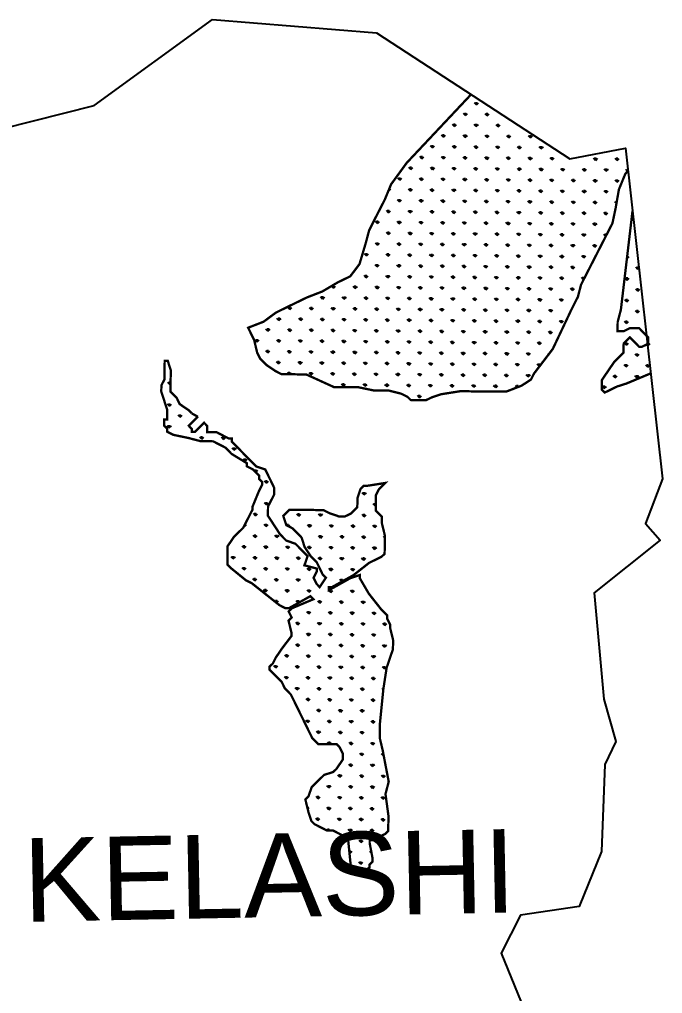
# Model space of a CAD drawing. Header units: metres. Extents: x 293535 to 295436, y 1981150 to 1983687.
# Drawn here: x 294298 to 295135, y 1982419 to 1983687 of the extents above; entities that cross this region are included whole.
import ezdxf

# ---------------------------------------------------------------- set-up
doc = ezdxf.new("R2010")
doc.units = ezdxf.units.M
doc.header["$MEASUREMENT"] = 0
doc.layers.add('MANGROOVES', color=112, linetype='Continuous')
doc.layers.add('VILLAGE NAME', color=250, linetype='Continuous')
doc.styles.get("Standard").update_dxf_attribs({"font": 'simplex.shx'})

msp = doc.modelspace()

# ---------------------------------------------------------------- hatches: boundary and pattern name
at = {"layer": 'MANGROOVES', "linetype": 'Continuous', "lineweight": -2}
h = msp.add_hatch(dxfattribs=at)
h.set_pattern_fill('GRASS', color=256, scale=20, angle=-0.524602)
h.paths.add_polyline_path([(294495, 1983230.1), (294491.1, 1983242.2), (294487.1, 1983242.2), (294486.9, 1983218.2), (294482.8, 1983210.2), (294482.7, 1983202.2), (294490.5, 1983178), (294490.4, 1983166), (294486.4, 1983166), (294486.3, 1983158), (294490.3, 1983154), (294490.2, 1983150), (294498.2, 1983145.9), (294518.2, 1983141.7), (294534.2, 1983137.5), (294550.2, 1983137.4), (294566.2, 1983129.2), (294574.1, 1983121.1), (294594.1, 1983108.9), (294594, 1983104.9), (294602, 1983100.8), (294610, 1983092.8), (294609.9, 1983088.7), (294613.9, 1983084.7), (294613.9, 1983080.7), (294609.8, 1983072.7), (294601.6, 1983052.7), (294601.5, 1983048.7), (294593.4, 1983032.8), (294589.3, 1983024.8), (294577.2, 1983012.9), (294569, 1983000.9), (294568.8, 1982976.9), (294572.8, 1982972.8), (294592.7, 1982956.6), (294600.7, 1982952.5), (294636.5, 1982924.1), (294644.4, 1982920.1), (294648.5, 1982920), (294676.7, 1982935.8), (294680.6, 1982931.8), (294652.5, 1982920), (294648.4, 1982916), (294652.4, 1982908), (294648.3, 1982904), (294652.2, 1982887.9), (294652.1, 1982883.9), (294640, 1982868), (294631.8, 1982856), (294627.8, 1982848.1), (294623.7, 1982844.1), (294623.7, 1982840.1), (294631.6, 1982832), (294639.6, 1982823.9), (294643.5, 1982815.8), (294651.4, 1982807.7), (294667.2, 1982775.5), (294679, 1982751.4), (294686.9, 1982743.3), (294711, 1982743.1), (294714.9, 1982739), (294718.9, 1982731), (294718.8, 1982722.9), (294710.7, 1982711), (294706.6, 1982707), (294694.6, 1982703.1), (294686.5, 1982695.2), (294682.4, 1982691.2), (294678.4, 1982687.2), (294674.3, 1982675.2), (294670.2, 1982671.3), (294674.1, 1982655.2), (294678, 1982643.1), (294682, 1982639.1), (294689.9, 1982635), (294697.9, 1982630.9), (294705.9, 1982630.9), (294721.9, 1982622.7), (294725.9, 1982618.6), (294729.5, 1982582.5), (294737.5, 1982578.5), (294745.5, 1982578.4), (294753.6, 1982582.3), (294753.6, 1982586.3), (294757.7, 1982590.3), (294757.7, 1982594.3), (294753.9, 1982614.4), (294753.9, 1982618.4), (294761.9, 1982618.3), (294766, 1982622.3), (294774, 1982626.2), (294778.1, 1982630.2), (294778.3, 1982650.2), (294774.5, 1982678.3), (294778.7, 1982694.3), (294774.8, 1982714.4), (294771, 1982734.5), (294767.2, 1982750.6), (294767.3, 1982770.6), (294771.7, 1982814.7), (294776, 1982842.7), (294780.1, 1982854.7), (294784.2, 1982866.7), (294784.4, 1982878.7), (294780.5, 1982894.8), (294780.5, 1982898.8), (294776.6, 1982906.8), (294776.6, 1982910.8), (294768.7, 1982918.9), (294752.8, 1982939.1), (294741, 1982959.3), (294741, 1982963.3), (294729, 1982959.4), (294700.8, 1982943.6), (294700.8, 1982947.6), (294704.8, 1982947.6), (294733, 1982963.3), (294753.2, 1982979.2), (294769.3, 1982987.1), (294773.4, 1982991), (294773.6, 1983015.1), (294769.7, 1983031.2), (294769.8, 1983039.2), (294765.8, 1983043.2), (294761.9, 1983047.3), (294762, 1983067.3), (294766.1, 1983075.3), (294770.2, 1983079.3), (294774.2, 1983083.2), (294750.1, 1983079.4), (294746.1, 1983079.5), (294742.1, 1983075.5), (294738, 1983063.5), (294737.8, 1983051.5), (294729.8, 1983043.5), (294721.7, 1983039.6), (294713.7, 1983039.7), (294701.7, 1983043.8), (294693.7, 1983047.9), (294649.6, 1983048.3), (294645.6, 1983044.3), (294641.5, 1983040.3), (294645.4, 1983028.3), (294653.4, 1983024.2), (294661.4, 1983016.1), (294665.3, 1983012.1), (294669.2, 1983000), (294677.1, 1982987.9), (294685.1, 1982979.8), (294689, 1982971.8), (294692.9, 1982963.7), (294696.9, 1982959.7), (294688.8, 1982947.7), (294684.8, 1982951.8), (294680.9, 1982959.8), (294685, 1982967.8), (294685, 1982971.8), (294669, 1982976), (294673.1, 1982987.9), (294669.2, 1982992), (294661.2, 1983000.1), (294657.2, 1983004.1), (294645.3, 1983008.2), (294637.3, 1983016.3), (294621.5, 1983040.5), (294621.6, 1983052.6), (294625.7, 1983060.5), (294629.8, 1983068.5), (294629.8, 1983076.5), (294625.9, 1983084.6), (294622, 1983092.6), (294618, 1983100.7), (294606.1, 1983104.8), (294574.3, 1983137.2), (294574.3, 1983141.2), (294570.3, 1983141.2), (294562.3, 1983145.3), (294554.4, 1983149.4), (294542.3, 1983149.5), (294542.4, 1983157.5), (294538.4, 1983161.6), (294534.4, 1983157.6), (294530.3, 1983153.6), (294526.3, 1983149.6), (294522.3, 1983149.7), (294522.3, 1983153.7), (294518.4, 1983157.7), (294522.4, 1983161.7), (294526.5, 1983165.7), (294530.5, 1983169.6), (294522.5, 1983173.7), (294518.5, 1983177.8), (294506.6, 1983185.9), (294502.7, 1983194), (294494.7, 1983202)])

# ---------------------------------------------------------------- linework, layer by layer
at = {"color": 3, "flags": 128}
for points in [[(293778.3, 1981866.6), (293641.6, 1982595.3), (293535.2, 1983394.1), (293556, 1983587.6), (293634.7, 1983576.8), (294195.8, 1983524.4), (294395.2, 1983574.7), (294549.4, 1983686.6)], [(294549.4, 1983686.6), (294762.9, 1983669)], [(294762.9, 1983669), (295014.6, 1983505.3), (295086.8, 1983519), (295135.1, 1983088.5), (295112.8, 1983030.5), (295131.9, 1983008.7), (295046, 1982940.3), (295058.8, 1982801.7), (295074.1, 1982746.8), (295059.8, 1982716.6), (295055.5, 1982603.3), (295026.6, 1982531.9), (294950.1, 1982520.7), (294925, 1982471.1), (295024.3, 1982227.8)]]:
    msp.add_lwpolyline(points, dxfattribs=at)
at = {"layer": 'MANGROOVES', "linetype": 'Continuous', "lineweight": -2}
for p, q in [((294893, 1983575.4), (294890.3, 1983578)), ((294893, 1983575.4), (294893, 1983579.1)), ((294893, 1983575.4), (294895.6, 1983578)), ((294878.7, 1983561.4), (294876.1, 1983564)), ((294878.7, 1983561.4), (294878.7, 1983565.1)), ((294878.7, 1983561.4), (294881.4, 1983564)), ((294907, 1983561.1), (294904.3, 1983563.8)), ((294907, 1983561.1), (294907, 1983564.9)), ((294907, 1983561.1), (294909.6, 1983563.7)), ((294864.4, 1983547.3), (294861.8, 1983550)), ((294864.4, 1983547.3), (294864.4, 1983551.1)), ((294864.4, 1983547.3), (294867.1, 1983550)), ((294892.7, 1983547.1), (294890.1, 1983549.8)), ((294892.7, 1983547.1), (294892.7, 1983550.8)), ((294892.7, 1983547.1), (294895.4, 1983549.7)), ((294921, 1983546.8), (294918.4, 1983549.5)), ((294921, 1983546.8), (294921, 1983550.6)), ((294921, 1983546.8), (294923.7, 1983549.5)), ((294850.1, 1983533.3), (294847.5, 1983536)), ((294850.1, 1983533.3), (294850.2, 1983537.1)), ((294850.1, 1983533.3), (294852.8, 1983536)), ((294878.4, 1983533.1), (294875.8, 1983535.8)), ((294878.4, 1983533.1), (294878.5, 1983536.8)), ((294878.4, 1983533.1), (294881.1, 1983535.7)), ((294906.7, 1983532.8), (294904.1, 1983535.5)), ((294906.7, 1983532.8), (294906.7, 1983536.6)), ((294906.7, 1983532.8), (294909.4, 1983535.4)), ((294935, 1983532.6), (294932.4, 1983535.2)), ((294935, 1983532.6), (294935, 1983536.3)), ((294935, 1983532.6), (294937.7, 1983535.2)), ((294963.3, 1983532.3), (294960.6, 1983535)), ((294963.3, 1983532.3), (294963.3, 1983536)), ((294963.3, 1983532.3), (294965.9, 1983534.9)), ((294835.9, 1983519.3), (294833.2, 1983522)), ((294835.9, 1983519.3), (294835.9, 1983523.1)), ((294835.9, 1983519.3), (294838.5, 1983521.9)), ((294864.2, 1983519.1), (294861.5, 1983521.7)), ((294864.2, 1983519.1), (294864.2, 1983522.8)), ((294864.2, 1983519.1), (294866.8, 1983521.7)), ((294892.4, 1983518.8), (294889.8, 1983521.5)), ((294892.4, 1983518.8), (294892.5, 1983522.6)), ((294892.4, 1983518.8), (294895.1, 1983521.4)), ((294920.7, 1983518.5), (294918.1, 1983521.2)), ((294920.7, 1983518.5), (294920.8, 1983522.3)), ((294920.7, 1983518.5), (294923.4, 1983521.2)), ((294949, 1983518.3), (294946.4, 1983521)), ((294949, 1983518.3), (294949, 1983522)), ((294949, 1983518.3), (294951.7, 1983520.9)), ((294977.3, 1983518), (294974.7, 1983520.7)), ((294977.3, 1983518), (294977.3, 1983521.8)), ((294977.3, 1983518), (294980, 1983520.7)), ((294821.6, 1983505.3), (294819, 1983508)), ((294821.6, 1983505.3), (294821.6, 1983509.1)), ((294821.6, 1983505.3), (294824.3, 1983507.9)), ((294849.9, 1983505.1), (294847.3, 1983507.7)), ((294849.9, 1983505.1), (294849.9, 1983508.8)), ((294849.9, 1983505.1), (294852.6, 1983507.7)), ((294878.2, 1983504.8), (294878.2, 1983508.5)), ((294906.4, 1983504.5), (294906.5, 1983508.3)), ((294934.7, 1983504.3), (294934.8, 1983508)), ((294963, 1983504), (294963, 1983507.8)), ((294807.3, 1983491.3), (294807.4, 1983495)), ((294878.2, 1983504.8), (294875.5, 1983507.5)), ((294878.2, 1983504.8), (294880.8, 1983507.4)), ((294906.4, 1983504.5), (294903.8, 1983507.2)), ((294906.4, 1983504.5), (294909.1, 1983507.2)), ((294934.7, 1983504.3), (294932.1, 1983506.9)), ((294934.7, 1983504.3), (294937.4, 1983506.9)), ((294963, 1983504), (294960.4, 1983506.7)), ((294963, 1983504), (294965.7, 1983506.6)), ((294991.3, 1983503.8), (294988.7, 1983506.4)), ((294991.3, 1983503.8), (294991.3, 1983507.5)), ((294991.3, 1983503.8), (294994, 1983506.4)), ((295047.9, 1983503.2), (295045.2, 1983505.9)), ((295047.9, 1983503.2), (295047.9, 1983507)), ((295047.9, 1983503.2), (295050.5, 1983505.9)), ((295076.1, 1983503), (295073.5, 1983505.7)), ((295076.1, 1983503), (295076.2, 1983506.7)), ((295076.1, 1983503), (295078.8, 1983505.6)), ((294807.3, 1983491.3), (294804.7, 1983494)), ((294807.3, 1983491.3), (294810, 1983493.9)), ((294835.6, 1983491), (294833, 1983493.7)), ((294835.6, 1983491), (294835.6, 1983494.8)), ((294835.6, 1983491), (294838.3, 1983493.7)), ((294863.9, 1983490.8), (294861.3, 1983493.5)), ((294863.9, 1983490.8), (294863.9, 1983494.5)), ((294863.9, 1983490.8), (294866.6, 1983493.4)), ((294892.2, 1983490.5), (294889.5, 1983493.2)), ((294892.2, 1983490.5), (294892.2, 1983494.3)), ((294892.2, 1983490.5), (294894.9, 1983493.1)), ((294920.5, 1983490.3), (294917.8, 1983492.9)), ((294920.5, 1983490.3), (294920.5, 1983494)), ((294920.5, 1983490.3), (294923.1, 1983492.9)), ((294948.7, 1983490), (294946.1, 1983492.7)), ((294948.7, 1983490), (294948.8, 1983493.8)), ((294948.7, 1983490), (294951.4, 1983492.6)), ((294977, 1983489.7), (294974.4, 1983492.4)), ((294977, 1983489.7), (294977.1, 1983493.5)), ((294977, 1983489.7), (294979.7, 1983492.4)), ((295005.3, 1983489.5), (295002.7, 1983492.2)), ((295005.3, 1983489.5), (295005.3, 1983493.2)), ((295005.3, 1983489.5), (295008, 1983492.1)), ((295033.6, 1983489.2), (295031, 1983491.9)), ((295033.6, 1983489.2), (295033.6, 1983493)), ((295033.6, 1983489.2), (295036.3, 1983491.9)), ((295061.9, 1983489), (295059.2, 1983491.6)), ((295061.9, 1983489), (295061.9, 1983492.7)), ((295061.9, 1983489), (295064.6, 1983491.6)), ((295089.7, 1983489.2), (295087.5, 1983491.4)), ((295090.2, 1983489.9), (295090.2, 1983492.5)), ((294793.1, 1983477.3), (294790.4, 1983480)), ((294793.1, 1983477.3), (294793.1, 1983481)), ((294793.1, 1983477.3), (294795.7, 1983479.9)), ((294821.3, 1983477), (294818.7, 1983479.7)), ((294821.3, 1983477), (294821.4, 1983480.8)), ((294821.3, 1983477), (294824, 1983479.7)), ((294849.6, 1983476.8), (294847, 1983479.4)), ((294849.6, 1983476.8), (294849.7, 1983480.5)), ((294849.6, 1983476.8), (294852.3, 1983479.4)), ((294877.9, 1983476.5), (294875.3, 1983479.2)), ((294877.9, 1983476.5), (294877.9, 1983480.3)), ((294877.9, 1983476.5), (294880.6, 1983479.1)), ((294906.2, 1983476.2), (294903.6, 1983478.9)), ((294906.2, 1983476.3), (294906.2, 1983480)), ((294906.2, 1983476.2), (294908.9, 1983478.9)), ((294934.5, 1983476), (294931.8, 1983478.7)), ((294934.5, 1983476), (294934.5, 1983479.7)), ((294934.5, 1983476), (294937.1, 1983478.6)), ((294962.8, 1983475.7), (294960.1, 1983478.4)), ((294962.8, 1983475.7), (294962.8, 1983479.5)), ((294962.8, 1983475.7), (294965.4, 1983478.4)), ((294991, 1983475.5), (294988.4, 1983478.1)), ((294991, 1983475.5), (294991.1, 1983479.2)), ((294991, 1983475.5), (294993.7, 1983478.1)), ((295019.3, 1983475.2), (295016.7, 1983477.9)), ((295019.3, 1983475.2), (295019.4, 1983479)), ((295019.3, 1983475.2), (295022, 1983477.8)), ((295047.6, 1983475), (295045, 1983477.6)), ((295047.6, 1983475), (295047.6, 1983478.7)), ((295047.6, 1983475), (295050.3, 1983477.6)), ((295075.9, 1983474.7), (295073.3, 1983477.4)), ((295075.9, 1983474.7), (295075.9, 1983478.4)), ((295075.9, 1983474.7), (295078.6, 1983477.3)), ((294778.8, 1983463.3), (294778.4, 1983463.7)), ((294778.8, 1983463.3), (294781.5, 1983465.9)), ((294778.8, 1983463.3), (294778.8, 1983464.8)), ((294807.1, 1983463), (294804.4, 1983465.7)), ((294807.1, 1983463), (294807.1, 1983466.8)), ((294807.1, 1983463), (294809.7, 1983465.6)), ((294835.4, 1983462.8), (294832.7, 1983465.4)), ((294835.4, 1983462.8), (294835.4, 1983466.5)), ((294835.4, 1983462.8), (294838, 1983465.4)), ((294863.6, 1983462.5), (294861, 1983465.2)), ((294863.6, 1983462.5), (294863.7, 1983466.2)), ((294863.6, 1983462.5), (294866.3, 1983465.1)), ((294891.9, 1983462.2), (294889.3, 1983464.9)), ((294891.9, 1983462.2), (294892, 1983466)), ((294891.9, 1983462.2), (294894.6, 1983464.9)), ((294920.2, 1983462), (294917.6, 1983464.7)), ((294920.2, 1983462), (294920.2, 1983465.7)), ((294920.2, 1983462), (294922.9, 1983464.6)), ((294948.5, 1983461.7), (294945.9, 1983464.4)), ((294948.5, 1983461.7), (294948.5, 1983465.5)), ((294948.5, 1983461.7), (294951.2, 1983464.3)), ((294976.8, 1983461.5), (294974.1, 1983464.1)), ((294976.8, 1983461.5), (294976.8, 1983465.2)), ((294976.8, 1983461.5), (294979.4, 1983464.1)), ((295005, 1983461.2), (295002.4, 1983463.9)), ((295005, 1983461.2), (295005.1, 1983465)), ((295005, 1983461.2), (295007.7, 1983463.8)), ((295033.3, 1983460.9), (295030.7, 1983463.6)), ((295033.3, 1983460.9), (295033.4, 1983464.7)), ((295033.3, 1983460.9), (295036, 1983463.6)), ((295061.6, 1983460.7), (295059, 1983463.4)), ((295061.6, 1983460.7), (295061.7, 1983464.4)), ((295061.6, 1983460.7), (295064.3, 1983463.3)), ((294792.8, 1983449), (294790.2, 1983451.7)), ((294792.8, 1983449), (294792.8, 1983452.8)), ((294792.8, 1983449), (294795.5, 1983451.6)), ((294821.1, 1983448.7), (294818.5, 1983451.4)), ((294821.1, 1983448.7), (294821.1, 1983452.5)), ((294821.1, 1983448.7), (294823.8, 1983451.4)), ((294849.4, 1983448.5), (294846.7, 1983451.2)), ((294849.4, 1983448.5), (294849.4, 1983452.2)), ((294849.4, 1983448.5), (294852, 1983451.1)), ((294877.6, 1983448.2), (294875, 1983450.9)), ((294877.6, 1983448.2), (294877.7, 1983452)), ((294877.6, 1983448.2), (294880.3, 1983450.9)), ((294905.9, 1983448), (294903.3, 1983450.6)), ((294905.9, 1983448), (294906, 1983451.7)), ((294905.9, 1983448), (294908.6, 1983450.6)), ((294934.2, 1983447.7), (294931.6, 1983450.4)), ((294934.2, 1983447.7), (294934.2, 1983451.5)), ((294934.2, 1983447.7), (294936.9, 1983450.3)), ((294962.5, 1983447.4), (294959.9, 1983450.1)), ((294962.5, 1983447.4), (294962.5, 1983451.2)), ((294962.5, 1983447.4), (294965.2, 1983450.1)), ((294990.8, 1983447.2), (294988.2, 1983449.9)), ((294990.8, 1983447.2), (294990.8, 1983450.9)), ((294990.8, 1983447.2), (294993.5, 1983449.8)), ((295019.1, 1983446.9), (295016.4, 1983449.6)), ((295019.1, 1983446.9), (295019.1, 1983450.7)), ((295019.1, 1983446.9), (295021.7, 1983449.6)), ((295047.3, 1983446.7), (295044.7, 1983449.3)), ((295047.3, 1983446.7), (295047.4, 1983450.4)), ((295047.3, 1983446.7), (295050, 1983449.3)), ((295075.1, 1983447), (295073, 1983449.1)), ((294778.5, 1983435), (294775.9, 1983437.7)), ((294778.5, 1983435), (294778.6, 1983438.7)), ((294778.5, 1983435), (294781.2, 1983437.6)), ((294806.8, 1983434.7), (294804.2, 1983437.4)), ((294806.8, 1983434.7), (294806.8, 1983438.5)), ((294806.8, 1983434.7), (294809.5, 1983437.4)), ((294835.1, 1983434.5), (294832.5, 1983437.1)), ((294835.1, 1983434.5), (294835.1, 1983438.2)), ((294835.1, 1983434.5), (294837.8, 1983437.1)), ((294863.4, 1983434.2), (294860.7, 1983436.9)), ((294863.4, 1983434.2), (294863.4, 1983438)), ((294863.4, 1983434.2), (294866.1, 1983436.8)), ((294891.7, 1983434), (294889, 1983436.6)), ((294891.7, 1983434), (294891.7, 1983437.7)), ((294891.7, 1983434), (294894.3, 1983436.6)), ((294919.9, 1983433.7), (294917.3, 1983436.4)), ((294919.9, 1983433.7), (294920, 1983437.4)), ((294919.9, 1983433.7), (294922.6, 1983436.3)), ((294948.2, 1983433.4), (294945.6, 1983436.1)), ((294948.2, 1983433.4), (294948.3, 1983437.2)), ((294948.2, 1983433.4), (294950.9, 1983436.1)), ((294976.5, 1983433.2), (294973.9, 1983435.9)), ((294976.5, 1983433.2), (294976.5, 1983436.9)), ((294976.5, 1983433.2), (294979.2, 1983435.8)), ((295004.8, 1983432.9), (295002.2, 1983435.6)), ((295004.8, 1983432.9), (295004.8, 1983436.7)), ((295004.8, 1983432.9), (295007.5, 1983435.5)), ((295033.1, 1983432.7), (295030.4, 1983435.3)), ((295033.1, 1983432.7), (295033.1, 1983436.4)), ((295033.1, 1983432.7), (295035.7, 1983435.3)), ((295061.4, 1983432.4), (295058.7, 1983435.1)), ((295061.4, 1983432.4), (295061.4, 1983436.2)), ((295061.4, 1983432.4), (295064, 1983435)), ((294764.3, 1983421), (294761.6, 1983423.7)), ((294764.3, 1983421), (294764.3, 1983424.7)), ((294764.3, 1983421), (294766.9, 1983423.6)), ((294792.5, 1983420.7), (294789.9, 1983423.4)), ((294792.5, 1983420.7), (294792.6, 1983424.5)), ((294792.5, 1983420.7), (294795.2, 1983423.3)), ((294820.8, 1983420.5), (294818.2, 1983423.1)), ((294820.8, 1983420.5), (294820.9, 1983424.2)), ((294820.8, 1983420.5), (294823.5, 1983423.1)), ((294849.1, 1983420.2), (294846.5, 1983422.9)), ((294849.1, 1983420.2), (294849.1, 1983424)), ((294849.1, 1983420.2), (294851.8, 1983422.8)), ((294877.4, 1983419.9), (294874.8, 1983422.6)), ((294877.4, 1983419.9), (294877.4, 1983423.7)), ((294877.4, 1983419.9), (294880.1, 1983422.6)), ((294905.7, 1983419.7), (294903, 1983422.4)), ((294905.7, 1983419.7), (294905.7, 1983423.4)), ((294905.7, 1983419.7), (294908.3, 1983422.3)), ((294934, 1983419.4), (294931.3, 1983422.1)), ((294934, 1983419.4), (294934, 1983423.2)), ((294934, 1983419.4), (294936.6, 1983422.1)), ((294962.2, 1983419.2), (294959.6, 1983421.8)), ((294962.2, 1983419.2), (294962.3, 1983422.9)), ((294962.2, 1983419.2), (294964.9, 1983421.8)), ((294990.5, 1983418.9), (294987.9, 1983421.6)), ((294990.5, 1983418.9), (294990.6, 1983422.7)), ((294990.5, 1983418.9), (294993.2, 1983421.5)), ((295018.8, 1983418.6), (295016.2, 1983421.3)), ((295018.8, 1983418.6), (295018.8, 1983422.4)), ((295018.8, 1983418.6), (295021.5, 1983421.3)), ((295047.1, 1983418.4), (295044.5, 1983421.1)), ((295047.1, 1983418.4), (295047.1, 1983422.1)), ((295047.1, 1983418.4), (295049.8, 1983421)), ((294752.5, 1983409.4), (294752.7, 1983409.6)), ((294778.3, 1983406.7), (294775.6, 1983409.4)), ((294778.3, 1983406.7), (294778.3, 1983410.5)), ((294778.3, 1983406.7), (294780.9, 1983409.3)), ((294806.6, 1983406.4), (294803.9, 1983409.1)), ((294806.6, 1983406.4), (294806.6, 1983410.2)), ((294806.6, 1983406.4), (294809.2, 1983409.1)), ((294834.8, 1983406.2), (294832.2, 1983408.9)), ((294834.8, 1983406.2), (294834.9, 1983409.9)), ((294834.8, 1983406.2), (294837.5, 1983408.8)), ((294863.1, 1983405.9), (294860.5, 1983408.6)), ((294863.1, 1983405.9), (294863.2, 1983409.7)), ((294863.1, 1983405.9), (294865.8, 1983408.6)), ((294891.4, 1983405.7), (294888.8, 1983408.3)), ((294891.4, 1983405.7), (294891.4, 1983409.4)), ((294891.4, 1983405.7), (294894.1, 1983408.3)), ((294919.7, 1983405.4), (294917.1, 1983408.1)), ((294919.7, 1983405.4), (294919.7, 1983409.2)), ((294919.7, 1983405.4), (294922.4, 1983408)), ((294948, 1983405.2), (294945.3, 1983407.8)), ((294948, 1983405.2), (294948, 1983408.9)), ((294948, 1983405.2), (294950.6, 1983407.8)), ((294976.2, 1983404.9), (294973.6, 1983407.6)), ((294976.2, 1983404.9), (294976.3, 1983408.6)), ((294976.2, 1983404.9), (294978.9, 1983407.5)), ((295004.5, 1983404.6), (295001.9, 1983407.3)), ((295004.5, 1983404.6), (295004.6, 1983408.4)), ((295004.5, 1983404.6), (295007.2, 1983407.3)), ((295032.8, 1983404.4), (295030.2, 1983407.1)), ((295032.8, 1983404.4), (295032.8, 1983408.1)), ((295032.8, 1983404.4), (295035.5, 1983407)), ((295061.1, 1983404.1), (295058.5, 1983406.8)), ((295061.1, 1983404.1), (295061.1, 1983407.9)), ((294764, 1983392.7), (294761.4, 1983395.4)), ((294764, 1983392.7), (294764, 1983396.4)), ((294764, 1983392.7), (294766.7, 1983395.3)), ((294792.3, 1983392.4), (294789.7, 1983395.1)), ((294792.3, 1983392.4), (294792.3, 1983396.2)), ((294792.3, 1983392.4), (294795, 1983395.1)), ((294820.6, 1983392.2), (294817.9, 1983394.9)), ((294820.6, 1983392.2), (294820.6, 1983395.9)), ((294820.6, 1983392.2), (294823.2, 1983394.8)), ((294848.8, 1983391.9), (294846.2, 1983394.6)), ((294848.8, 1983391.9), (294848.9, 1983395.7)), ((294848.8, 1983391.9), (294851.5, 1983394.5)), ((294877.1, 1983391.7), (294874.5, 1983394.3)), ((294877.1, 1983391.7), (294877.2, 1983395.4)), ((294877.1, 1983391.7), (294879.8, 1983394.3)), ((294905.4, 1983391.4), (294902.8, 1983394.1)), ((294905.4, 1983391.4), (294905.4, 1983395.2)), ((294905.4, 1983391.4), (294908.1, 1983394)), ((294933.7, 1983391.1), (294931.1, 1983393.8)), ((294933.7, 1983391.1), (294933.7, 1983394.9)), ((294933.7, 1983391.1), (294936.4, 1983393.8)), ((294962, 1983390.9), (294959.4, 1983393.6)), ((294962, 1983390.9), (294962, 1983394.6)), ((294990.3, 1983390.6), (294990.3, 1983394.4)), ((295018.5, 1983390.4), (295018.6, 1983394.1)), ((295046.8, 1983390.1), (295046.9, 1983393.9)), ((295061.1, 1983404.1), (295061.2, 1983404.2)), ((294749.7, 1983378.7), (294747.1, 1983381.4)), ((294749.7, 1983378.7), (294749.8, 1983382.4)), ((294749.7, 1983378.7), (294752.4, 1983381.3)), ((294778, 1983378.4), (294775.4, 1983381.1)), ((294778, 1983378.4), (294778, 1983382.2)), ((294778, 1983378.4), (294780.7, 1983381.1)), ((294806.3, 1983378.2), (294806.3, 1983381.9)), ((294834.6, 1983377.9), (294834.6, 1983381.7)), ((294862.9, 1983377.6), (294862.9, 1983381.4)), ((294891.1, 1983377.4), (294891.2, 1983381.1)), ((294919.4, 1983377.1), (294919.5, 1983380.9)), ((294962, 1983390.9), (294964.7, 1983393.5)), ((294990.3, 1983390.6), (294987.6, 1983393.3)), ((294990.3, 1983390.6), (294992.9, 1983393.3)), ((295018.5, 1983390.4), (295015.9, 1983393)), ((295018.5, 1983390.4), (295021.2, 1983393)), ((295046.8, 1983390.1), (295044.2, 1983392.8)), ((295046.8, 1983390.1), (295049.5, 1983392.7)), ((294806.3, 1983378.2), (294803.7, 1983380.8)), ((294806.3, 1983378.2), (294809, 1983380.8)), ((294834.6, 1983377.9), (294831.9, 1983380.6)), ((294834.6, 1983377.9), (294837.3, 1983380.5)), ((294862.9, 1983377.6), (294860.2, 1983380.3)), ((294862.9, 1983377.6), (294865.5, 1983380.3)), ((294891.1, 1983377.4), (294888.5, 1983380.1)), ((294891.1, 1983377.4), (294893.8, 1983380)), ((294919.4, 1983377.1), (294916.8, 1983379.8)), ((294919.4, 1983377.1), (294922.1, 1983379.8)), ((294947.7, 1983376.9), (294945.1, 1983379.5)), ((294947.7, 1983376.9), (294947.7, 1983380.6)), ((294947.7, 1983376.9), (294950.4, 1983379.5)), ((294976, 1983376.6), (294973.4, 1983379.3)), ((294976, 1983376.6), (294976, 1983380.4)), ((294976, 1983376.6), (294978.7, 1983379.2)), ((295004.3, 1983376.4), (295001.6, 1983379)), ((295004.3, 1983376.4), (295004.3, 1983380.1)), ((295004.3, 1983376.4), (295006.9, 1983379)), ((295032.6, 1983376.1), (295029.9, 1983378.8)), ((295032.6, 1983376.1), (295032.6, 1983379.8)), ((295032.6, 1983376.1), (295035.2, 1983378.7)), ((295089.1, 1983375.6), (295088.8, 1983375.9)), ((295089.1, 1983375.6), (295089.2, 1983379.3)), ((295089.1, 1983375.6), (295091.8, 1983378.2)), ((294763.7, 1983364.4), (294761.1, 1983367.1)), ((294763.7, 1983364.4), (294763.8, 1983368.2)), ((294763.7, 1983364.4), (294766.4, 1983367)), ((294792, 1983364.2), (294789.4, 1983366.8)), ((294792, 1983364.2), (294792.1, 1983367.9)), ((294792, 1983364.2), (294794.7, 1983366.8)), ((294820.3, 1983363.9), (294817.7, 1983366.6)), ((294820.3, 1983363.9), (294820.3, 1983367.6)), ((294820.3, 1983363.9), (294823, 1983366.5)), ((294848.6, 1983363.6), (294846, 1983366.3)), ((294848.6, 1983363.6), (294848.6, 1983367.4)), ((294848.6, 1983363.6), (294851.3, 1983366.3)), ((294876.9, 1983363.4), (294874.2, 1983366.1)), ((294876.9, 1983363.4), (294876.9, 1983367.1)), ((294876.9, 1983363.4), (294879.5, 1983366)), ((294905.2, 1983363.1), (294902.5, 1983365.8)), ((294905.2, 1983363.1), (294905.2, 1983366.9)), ((294905.2, 1983363.1), (294907.8, 1983365.7)), ((294933.4, 1983362.9), (294930.8, 1983365.5)), ((294933.4, 1983362.9), (294933.5, 1983366.6)), ((294933.4, 1983362.9), (294936.1, 1983365.5)), ((294961.7, 1983362.6), (294959.1, 1983365.3)), ((294961.7, 1983362.6), (294961.8, 1983366.4)), ((294961.7, 1983362.6), (294964.4, 1983365.2)), ((294990, 1983362.3), (294987.4, 1983365)), ((294990, 1983362.3), (294990, 1983366.1)), ((294990, 1983362.3), (294992.7, 1983365)), ((295018.3, 1983362.1), (295015.7, 1983364.8)), ((295018.3, 1983362.1), (295018.3, 1983365.8)), ((295018.3, 1983362.1), (295021, 1983364.7)), ((295103.1, 1983361.3), (295100.5, 1983364)), ((295103.1, 1983361.3), (295103.2, 1983365.1)), ((294749.5, 1983350.4), (294746.8, 1983353.1)), ((294749.5, 1983350.4), (294749.5, 1983354.2)), ((294749.5, 1983350.4), (294752.1, 1983353)), ((294777.7, 1983350.1), (294775.1, 1983352.8)), ((294777.7, 1983350.1), (294777.8, 1983353.9)), ((294777.7, 1983350.1), (294780.4, 1983352.8)), ((294806, 1983349.9), (294803.4, 1983352.6)), ((294806, 1983349.9), (294806.1, 1983353.6)), ((294806, 1983349.9), (294808.7, 1983352.5)), ((294834.3, 1983349.6), (294831.7, 1983352.3)), ((294834.3, 1983349.6), (294834.3, 1983353.4)), ((294834.3, 1983349.6), (294837, 1983352.3)), ((294862.6, 1983349.4), (294860, 1983352)), ((294862.6, 1983349.4), (294862.6, 1983353.1)), ((294862.6, 1983349.4), (294865.3, 1983352)), ((294890.9, 1983349.1), (294888.3, 1983351.8)), ((294890.9, 1983349.1), (294890.9, 1983352.9)), ((294890.9, 1983349.1), (294893.6, 1983351.7)), ((294919.2, 1983348.8), (294916.5, 1983351.5)), ((294919.2, 1983348.8), (294919.2, 1983352.6)), ((294919.2, 1983348.8), (294921.8, 1983351.5)), ((294947.4, 1983348.6), (294944.8, 1983351.3)), ((294947.4, 1983348.6), (294947.5, 1983352.3)), ((294947.4, 1983348.6), (294950.1, 1983351.2)), ((294975.7, 1983348.3), (294973.1, 1983351)), ((294975.7, 1983348.3), (294975.8, 1983352.1)), ((294975.7, 1983348.3), (294978.4, 1983351)), ((295004, 1983348.1), (295001.4, 1983350.7)), ((295004, 1983348.1), (295004, 1983351.8)), ((295004, 1983348.1), (295006.7, 1983350.7)), ((295032.3, 1983347.8), (295029.7, 1983350.5)), ((295032.3, 1983347.8), (295032.3, 1983351.6)), ((295032.3, 1983347.8), (295032.4, 1983347.9)), ((295088.9, 1983347.3), (295086.2, 1983350)), ((295088.9, 1983347.3), (295088.9, 1983351)), ((295088.9, 1983347.3), (295091.5, 1983349.9)), ((294706.9, 1983336.6), (294704.3, 1983339.3)), ((294706.9, 1983336.6), (294706.9, 1983340.4)), ((294706.9, 1983336.6), (294709.6, 1983339.3)), ((294735.2, 1983336.4), (294732.6, 1983339.1)), ((294735.2, 1983336.4), (294735.2, 1983340.1)), ((294735.2, 1983336.4), (294737.9, 1983339)), ((294763.5, 1983336.1), (294760.9, 1983338.8)), ((294763.5, 1983336.1), (294763.5, 1983339.9)), ((294763.5, 1983336.1), (294766.2, 1983338.8)), ((294791.8, 1983335.9), (294789.1, 1983338.5)), ((294791.8, 1983335.9), (294791.8, 1983339.6)), ((294791.8, 1983335.9), (294794.4, 1983338.5)), ((294820, 1983335.6), (294817.4, 1983338.3)), ((294820, 1983335.6), (294820.1, 1983339.4)), ((294820, 1983335.6), (294822.7, 1983338.2)), ((294848.3, 1983335.4), (294845.7, 1983338)), ((294848.3, 1983335.4), (294848.4, 1983339.1)), ((294848.3, 1983335.4), (294851, 1983338)), ((294876.6, 1983335.1), (294874, 1983337.8)), ((294876.6, 1983335.1), (294876.6, 1983338.8)), ((294876.6, 1983335.1), (294879.3, 1983337.7)), ((294904.9, 1983334.8), (294902.3, 1983337.5)), ((294904.9, 1983334.8), (294904.9, 1983338.6)), ((294904.9, 1983334.8), (294907.6, 1983337.5)), ((294933.2, 1983334.6), (294930.5, 1983337.3)), ((294933.2, 1983334.6), (294933.2, 1983338.3)), ((294933.2, 1983334.6), (294935.9, 1983337.2)), ((294961.5, 1983334.3), (294958.8, 1983337)), ((294961.5, 1983334.3), (294961.5, 1983338.1)), ((294961.5, 1983334.3), (294964.1, 1983336.9)), ((294989.7, 1983334.1), (294987.1, 1983336.7)), ((294989.7, 1983334.1), (294989.8, 1983337.8)), ((294989.7, 1983334.1), (294992.4, 1983336.7)), ((295018, 1983333.8), (295015.4, 1983336.5)), ((295018, 1983333.8), (295018.1, 1983337.5)), ((295018, 1983333.8), (295020.7, 1983336.4)), ((295102.9, 1983333), (295100.2, 1983335.7)), ((295102.9, 1983333), (295102.9, 1983336.8)), ((295102.9, 1983333), (295105.6, 1983335.6)), ((294692.6, 1983322.6), (294690, 1983325.3)), ((294692.6, 1983322.6), (294692.7, 1983326.4)), ((294692.6, 1983322.6), (294695.3, 1983325.3)), ((294720.9, 1983322.4), (294718.3, 1983325.1)), ((294720.9, 1983322.4), (294721, 1983326.1)), ((294720.9, 1983322.4), (294723.6, 1983325)), ((294749.2, 1983322.1), (294746.6, 1983324.8)), ((294749.2, 1983322.1), (294749.2, 1983325.9)), ((294749.2, 1983322.1), (294751.9, 1983324.7)), ((294777.5, 1983321.9), (294774.9, 1983324.5)), ((294777.5, 1983321.9), (294777.5, 1983325.6)), ((294777.5, 1983321.9), (294780.2, 1983324.5)), ((294805.8, 1983321.6), (294803.1, 1983324.3)), ((294805.8, 1983321.6), (294805.8, 1983325.4)), ((294805.8, 1983321.6), (294808.4, 1983324.2)), ((294834.1, 1983321.3), (294831.4, 1983324)), ((294834.1, 1983321.3), (294834.1, 1983325.1)), ((294834.1, 1983321.3), (294836.7, 1983324)), ((294862.3, 1983321.1), (294859.7, 1983323.8)), ((294862.3, 1983321.1), (294862.4, 1983324.8)), ((294862.3, 1983321.1), (294865, 1983323.7)), ((294890.6, 1983320.8), (294888, 1983323.5)), ((294890.6, 1983320.8), (294890.7, 1983324.6)), ((294890.6, 1983320.8), (294893.3, 1983323.4)), ((294918.9, 1983320.6), (294916.3, 1983323.2)), ((294918.9, 1983320.6), (294918.9, 1983324.3)), ((294918.9, 1983320.6), (294921.6, 1983323.2)), ((294947.2, 1983320.3), (294944.6, 1983323)), ((294947.2, 1983320.3), (294947.2, 1983324.1)), ((294947.2, 1983320.3), (294949.9, 1983322.9)), ((294975.5, 1983320), (294972.8, 1983322.7)), ((294975.5, 1983320), (294975.5, 1983323.8)), ((294975.5, 1983320), (294978.1, 1983322.7)), ((295003.8, 1983319.8), (295001.1, 1983322.5)), ((295003.8, 1983319.8), (295003.8, 1983323.5)), ((295003.8, 1983319.8), (295006.4, 1983322.4)), ((295088.6, 1983319), (295086, 1983321.7)), ((295088.6, 1983319), (295088.6, 1983322.8)), ((295088.6, 1983319), (295091.3, 1983321.6)), ((294650.1, 1983308.9), (294647.5, 1983311.6)), ((294650.1, 1983308.9), (294650.1, 1983312.6)), ((294650.1, 1983308.9), (294652.8, 1983311.5)), ((294678.4, 1983308.6), (294675.7, 1983311.3)), ((294678.4, 1983308.6), (294678.4, 1983312.4)), ((294678.4, 1983308.6), (294681, 1983311.3)), ((294706.7, 1983308.4), (294704, 1983311)), ((294706.7, 1983308.4), (294706.7, 1983312.1)), ((294706.7, 1983308.4), (294709.3, 1983311)), ((294734.9, 1983308.1), (294732.3, 1983310.8)), ((294734.9, 1983308.1), (294735, 1983311.9)), ((294734.9, 1983308.1), (294737.6, 1983310.7)), ((294763.2, 1983307.8), (294760.6, 1983310.5)), ((294763.2, 1983307.8), (294763.3, 1983311.6)), ((294763.2, 1983307.8), (294765.9, 1983310.5)), ((294791.5, 1983307.6), (294788.9, 1983310.3)), ((294791.5, 1983307.6), (294791.5, 1983311.3)), ((294791.5, 1983307.6), (294794.2, 1983310.2)), ((294819.8, 1983307.3), (294817.2, 1983310)), ((294819.8, 1983307.3), (294819.8, 1983311.1)), ((294819.8, 1983307.3), (294822.5, 1983310)), ((294848.1, 1983307.1), (294845.4, 1983309.7)), ((294848.1, 1983307.1), (294848.1, 1983310.8)), ((294848.1, 1983307.1), (294850.7, 1983309.7)), ((294876.4, 1983306.8), (294873.7, 1983309.5)), ((294876.4, 1983306.8), (294876.4, 1983310.6)), ((294876.4, 1983306.8), (294879, 1983309.4)), ((294904.6, 1983306.6), (294902, 1983309.2)), ((294904.6, 1983306.6), (294904.7, 1983310.3)), ((294904.6, 1983306.6), (294907.3, 1983309.2)), ((294932.9, 1983306.3), (294930.3, 1983309)), ((294932.9, 1983306.3), (294933, 1983310)), ((294932.9, 1983306.3), (294935.6, 1983308.9)), ((294961.2, 1983306), (294958.6, 1983308.7)), ((294961.2, 1983306), (294961.2, 1983309.8)), ((294961.2, 1983306), (294963.9, 1983308.7)), ((294989.5, 1983305.8), (294986.9, 1983308.5)), ((294989.5, 1983305.8), (294989.5, 1983309.5)), ((294989.5, 1983305.8), (294992.2, 1983308.4)), ((295015.8, 1983307.5), (295015.1, 1983308.2)), ((295102.6, 1983304.7), (295100, 1983307.4)), ((295102.6, 1983304.7), (295102.7, 1983308.5)), ((295102.6, 1983304.7), (295105.3, 1983307.4)), ((294635.8, 1983294.9), (294633.2, 1983297.5)), ((294635.8, 1983294.9), (294635.9, 1983298.6)), ((294635.8, 1983294.9), (294638.5, 1983297.5)), ((294664.1, 1983294.6), (294661.5, 1983297.3)), ((294664.1, 1983294.6), (294664.1, 1983298.4)), ((294664.1, 1983294.6), (294666.8, 1983297.2)), ((294692.4, 1983294.4), (294689.8, 1983297)), ((294692.4, 1983294.4), (294692.4, 1983298.1)), ((294692.4, 1983294.4), (294695.1, 1983297)), ((294720.7, 1983294.1), (294718, 1983296.8)), ((294720.7, 1983294.1), (294720.7, 1983297.8)), ((294720.7, 1983294.1), (294723.3, 1983296.7)), ((294748.9, 1983293.8), (294746.3, 1983296.5)), ((294748.9, 1983293.8), (294749, 1983297.6)), ((294748.9, 1983293.8), (294751.6, 1983296.5)), ((294777.2, 1983293.6), (294774.6, 1983296.3)), ((294777.2, 1983293.6), (294777.3, 1983297.3)), ((294777.2, 1983293.6), (294779.9, 1983296.2)), ((294805.5, 1983293.3), (294802.9, 1983296)), ((294805.5, 1983293.3), (294805.5, 1983297.1)), ((294805.5, 1983293.3), (294808.2, 1983295.9)), ((294833.8, 1983293.1), (294831.2, 1983295.7)), ((294833.8, 1983293.1), (294833.8, 1983296.8)), ((294833.8, 1983293.1), (294836.5, 1983295.7)), ((294862.1, 1983292.8), (294859.5, 1983295.5)), ((294862.1, 1983292.8), (294862.1, 1983296.5)), ((294862.1, 1983292.8), (294864.8, 1983295.4)), ((294890.4, 1983292.5), (294887.7, 1983295.2)), ((294890.4, 1983292.5), (294890.4, 1983296.3)), ((294890.4, 1983292.5), (294893, 1983295.2)), ((294918.6, 1983292.3), (294916, 1983295)), ((294918.6, 1983292.3), (294918.7, 1983296)), ((294918.6, 1983292.3), (294921.3, 1983294.9)), ((294946.9, 1983292), (294944.3, 1983294.7)), ((294946.9, 1983292), (294947, 1983295.8)), ((294946.9, 1983292), (294949.6, 1983294.6)), ((294975.2, 1983291.8), (294972.6, 1983294.4)), ((294975.2, 1983291.8), (294975.2, 1983295.5)), ((294975.2, 1983291.8), (294977.9, 1983294.4)), ((295003.5, 1983291.5), (295000.9, 1983294.2)), ((295003.5, 1983291.5), (295003.5, 1983295.3)), ((295003.5, 1983291.5), (295006.2, 1983294.1)), ((295088.3, 1983290.7), (295085.7, 1983293.4)), ((295088.3, 1983290.7), (295088.4, 1983294.5)), ((295088.3, 1983290.7), (295091, 1983293.4)), ((294621.5, 1983280.9), (294618.9, 1983283.5)), ((294621.5, 1983280.9), (294621.6, 1983284.6)), ((294621.5, 1983280.9), (294624.2, 1983283.5)), ((294649.8, 1983280.6), (294647.2, 1983283.3)), ((294649.8, 1983280.6), (294649.9, 1983284.3)), ((294649.8, 1983280.6), (294652.5, 1983283.2)), ((294678.1, 1983280.3), (294675.5, 1983283)), ((294678.1, 1983280.3), (294678.1, 1983284.1)), ((294678.1, 1983280.3), (294680.8, 1983283)), ((294706.4, 1983280.1), (294703.8, 1983282.8)), ((294706.4, 1983280.1), (294706.4, 1983283.8)), ((294706.4, 1983280.1), (294709.1, 1983282.7)), ((294734.7, 1983279.8), (294732, 1983282.5)), ((294734.7, 1983279.8), (294734.7, 1983283.6)), ((294734.7, 1983279.8), (294737.4, 1983282.4)), ((294763, 1983279.6), (294760.3, 1983282.2)), ((294763, 1983279.6), (294763, 1983283.3)), ((294763, 1983279.6), (294765.6, 1983282.2)), ((294791.2, 1983279.3), (294788.6, 1983282)), ((294791.2, 1983279.3), (294791.3, 1983283.1)), ((294791.2, 1983279.3), (294793.9, 1983281.9)), ((294819.5, 1983279), (294816.9, 1983281.7)), ((294819.5, 1983279), (294819.6, 1983282.8)), ((294819.5, 1983279), (294822.2, 1983281.7)), ((294847.8, 1983278.8), (294845.2, 1983281.5)), ((294847.8, 1983278.8), (294847.8, 1983282.5)), ((294847.8, 1983278.8), (294850.5, 1983281.4)), ((294876.1, 1983278.5), (294873.5, 1983281.2)), ((294876.1, 1983278.5), (294876.1, 1983282.3)), ((294876.1, 1983278.5), (294878.8, 1983281.2)), ((294904.4, 1983278.3), (294901.7, 1983280.9)), ((294904.4, 1983278.3), (294904.4, 1983282)), ((294904.4, 1983278.3), (294907.1, 1983280.9)), ((294932.7, 1983278), (294930, 1983280.7)), ((294932.7, 1983278), (294932.7, 1983281.8)), ((294932.7, 1983278), (294935.3, 1983280.6)), ((294960.9, 1983277.8), (294958.3, 1983280.4)), ((294960.9, 1983277.8), (294961, 1983281.5)), ((294960.9, 1983277.8), (294963.6, 1983280.4)), ((294989.2, 1983277.5), (294986.6, 1983280.2)), ((294989.2, 1983277.5), (294989.3, 1983281.2)), ((294989.2, 1983277.5), (294991.9, 1983280.1)), ((294607.3, 1983266.8), (294604.6, 1983269.5)), ((294607.3, 1983266.8), (294607.3, 1983270.6)), ((294607.3, 1983266.8), (294609.9, 1983269.5)), ((294635.6, 1983266.6), (294632.9, 1983269.3)), ((294635.6, 1983266.6), (294635.6, 1983270.3)), ((294635.6, 1983266.6), (294638.2, 1983269.2)), ((294663.8, 1983266.3), (294661.2, 1983269)), ((294663.8, 1983266.3), (294663.9, 1983270.1)), ((294663.8, 1983266.3), (294666.5, 1983269)), ((294692.1, 1983266.1), (294689.5, 1983268.7)), ((294692.1, 1983266.1), (294692.2, 1983269.8)), ((294692.1, 1983266.1), (294694.8, 1983268.7)), ((294720.4, 1983265.8), (294717.8, 1983268.5)), ((294720.4, 1983265.8), (294720.4, 1983269.6)), ((294720.4, 1983265.8), (294723.1, 1983268.4)), ((294748.7, 1983265.6), (294746.1, 1983268.2)), ((294748.7, 1983265.6), (294748.7, 1983269.3)), ((294748.7, 1983265.6), (294751.4, 1983268.2)), ((294777, 1983265.3), (294774.3, 1983268)), ((294777, 1983265.3), (294777, 1983269)), ((294777, 1983265.3), (294779.6, 1983267.9)), ((294805.3, 1983265), (294802.6, 1983267.7)), ((294805.3, 1983265), (294805.3, 1983268.8)), ((294805.3, 1983265), (294807.9, 1983267.7)), ((294833.5, 1983264.8), (294830.9, 1983267.4)), ((294833.5, 1983264.8), (294833.6, 1983268.5)), ((294833.5, 1983264.8), (294836.2, 1983267.4)), ((294861.8, 1983264.5), (294859.2, 1983267.2)), ((294861.8, 1983264.5), (294861.9, 1983268.3)), ((294861.8, 1983264.5), (294864.5, 1983267.1)), ((294890.1, 1983264.3), (294887.5, 1983266.9)), ((294890.1, 1983264.3), (294890.1, 1983268)), ((294890.1, 1983264.3), (294892.8, 1983266.9)), ((294918.4, 1983264), (294918.4, 1983267.7)), ((294946.7, 1983263.7), (294946.7, 1983267.5)), ((294975, 1983263.5), (294975, 1983267.2)), ((294621.3, 1983252.6), (294618.7, 1983255.3)), ((294621.3, 1983252.6), (294621.3, 1983256.3)), ((294621.3, 1983252.6), (294624, 1983255.2)), ((294649.6, 1983252.3), (294646.9, 1983255)), ((294649.6, 1983252.3), (294649.6, 1983256.1)), ((294649.6, 1983252.3), (294652.2, 1983254.9)), ((294677.9, 1983252.1), (294675.2, 1983254.7)), ((294677.9, 1983252.1), (294677.9, 1983255.8)), ((294677.9, 1983252.1), (294680.5, 1983254.7)), ((294706.1, 1983251.8), (294703.5, 1983254.5)), ((294706.1, 1983251.8), (294706.2, 1983255.5)), ((294706.1, 1983251.8), (294708.8, 1983254.4)), ((294734.4, 1983251.5), (294731.8, 1983254.2)), ((294734.4, 1983251.5), (294734.5, 1983255.3)), ((294734.4, 1983251.5), (294737.1, 1983254.2)), ((294762.7, 1983251.3), (294762.7, 1983255)), ((294791, 1983251), (294791, 1983254.8)), ((294819.3, 1983250.8), (294819.3, 1983254.5)), ((294847.6, 1983250.5), (294847.6, 1983254.3)), ((294918.4, 1983264), (294915.8, 1983266.7)), ((294918.4, 1983264), (294921.1, 1983266.6)), ((294946.7, 1983263.7), (294944, 1983266.4)), ((294946.7, 1983263.7), (294949.3, 1983266.4)), ((294975, 1983263.5), (294972.3, 1983266.2)), ((294975, 1983263.5), (294977.6, 1983266.1)), ((295088.1, 1983262.4), (295085.5, 1983265.1)), ((295088.1, 1983262.4), (295088.1, 1983266.2)), ((295088.1, 1983262.4), (295090.8, 1983265.1)), ((295116.4, 1983262.2), (295114.9, 1983263.7)), ((295116.4, 1983262.2), (295119, 1983264.8)), ((295116.4, 1983262.2), (295116.4, 1983264.4)), ((294635.3, 1983238.3), (294635.3, 1983242.1)), ((294663.6, 1983238), (294663.6, 1983241.8)), ((294691.9, 1983237.8), (294691.9, 1983241.5)), ((294762.7, 1983251.3), (294760.1, 1983254)), ((294762.7, 1983251.3), (294765.4, 1983253.9)), ((294791, 1983251), (294788.4, 1983253.7)), ((294791, 1983251), (294793.7, 1983253.6)), ((294819.3, 1983250.8), (294816.6, 1983253.4)), ((294819.3, 1983250.8), (294821.9, 1983253.4)), ((294847.6, 1983250.5), (294844.9, 1983253.2)), ((294847.6, 1983250.5), (294850.2, 1983253.1)), ((294875.8, 1983250.2), (294873.2, 1983252.9)), ((294875.8, 1983250.2), (294875.9, 1983254)), ((294875.8, 1983250.2), (294878.5, 1983252.9)), ((294904.1, 1983250), (294901.5, 1983252.7)), ((294904.1, 1983250), (294904.2, 1983253.7)), ((294904.1, 1983250), (294906.8, 1983252.6)), ((294932.4, 1983249.7), (294929.8, 1983252.4)), ((294932.4, 1983249.7), (294932.4, 1983253.5)), ((294932.4, 1983249.7), (294935.1, 1983252.4)), ((294960.7, 1983249.5), (294958.1, 1983252.1)), ((294960.7, 1983249.5), (294960.7, 1983253.2)), ((294960.7, 1983249.5), (294963.4, 1983252.1)), ((294987.2, 1983251), (294986.3, 1983251.9)), ((295102.1, 1983248.2), (295099.5, 1983250.8)), ((295102.1, 1983248.2), (295102.1, 1983251.9)), ((295102.1, 1983248.2), (295104.8, 1983250.8)), ((294635.3, 1983238.3), (294632.7, 1983241)), ((294635.3, 1983238.3), (294638, 1983240.9)), ((294663.6, 1983238), (294661, 1983240.7)), ((294663.6, 1983238), (294666.3, 1983240.7)), ((294691.9, 1983237.8), (294689.2, 1983240.5)), ((294691.9, 1983237.8), (294694.5, 1983240.4)), ((294720.1, 1983237.5), (294717.5, 1983240.2)), ((294720.1, 1983237.5), (294720.2, 1983241.3)), ((294720.1, 1983237.5), (294722.8, 1983240.2)), ((294748.4, 1983237.3), (294745.8, 1983239.9)), ((294748.4, 1983237.3), (294748.5, 1983241)), ((294748.4, 1983237.3), (294751.1, 1983239.9)), ((294776.7, 1983237), (294774.1, 1983239.7)), ((294776.7, 1983237), (294776.7, 1983240.8)), ((294776.7, 1983237), (294779.4, 1983239.6)), ((294805, 1983236.7), (294802.4, 1983239.4)), ((294805, 1983236.8), (294805, 1983240.5)), ((294805, 1983236.7), (294807.7, 1983239.4)), ((294833.3, 1983236.5), (294830.7, 1983239.2)), ((294833.3, 1983236.5), (294833.3, 1983240.2)), ((294833.3, 1983236.5), (294836, 1983239.1)), ((294861.6, 1983236.2), (294858.9, 1983238.9)), ((294861.6, 1983236.2), (294861.6, 1983240)), ((294861.6, 1983236.2), (294864.2, 1983238.9)), ((294889.8, 1983236), (294887.2, 1983238.6)), ((294889.8, 1983236), (294889.9, 1983239.7)), ((294889.8, 1983236), (294892.5, 1983238.6)), ((294918.1, 1983235.7), (294915.5, 1983238.4)), ((294918.1, 1983235.7), (294918.2, 1983239.5)), ((294918.1, 1983235.7), (294920.8, 1983238.3)), ((294946.4, 1983235.5), (294943.8, 1983238.1)), ((294946.4, 1983235.5), (294946.4, 1983239.2)), ((294946.4, 1983235.5), (294949.1, 1983238.1)), ((294974.7, 1983235.2), (294972.1, 1983237.9)), ((294974.7, 1983235.2), (294974.7, 1983238.9)), ((294974.7, 1983235.2), (294976.3, 1983236.8)), ((295087.8, 1983234.2), (295085.2, 1983236.8)), ((295087.8, 1983234.2), (295087.9, 1983237.9)), ((295087.8, 1983234.2), (295090.5, 1983236.8)), ((295116.1, 1983233.9), (295113.5, 1983236.6)), ((295116.1, 1983233.9), (295116.1, 1983237.7)), ((295116.1, 1983233.9), (295118.8, 1983236.5)), ((294648.7, 1983224.7), (294646.7, 1983226.7)), ((294649.3, 1983224.7), (294649.3, 1983227.8)), ((294650, 1983224.7), (294652, 1983226.7)), ((294677.6, 1983223.8), (294675, 1983226.4)), ((294677.6, 1983223.8), (294677.6, 1983227.5)), ((294677.6, 1983223.8), (294680.3, 1983226.4)), ((294705.9, 1983223.5), (294703.2, 1983226.2)), ((294705.9, 1983223.5), (294705.9, 1983227.3)), ((294705.9, 1983223.5), (294708.6, 1983226.1)), ((294734.2, 1983223.3), (294731.5, 1983225.9)), ((294734.2, 1983223.3), (294734.2, 1983227)), ((294734.2, 1983223.3), (294736.8, 1983225.9)), ((294762.4, 1983223), (294759.8, 1983225.7)), ((294762.4, 1983223), (294762.5, 1983226.7)), ((294762.4, 1983223), (294765.1, 1983225.6)), ((294790.7, 1983222.7), (294788.1, 1983225.4)), ((294790.7, 1983222.7), (294790.8, 1983226.5)), ((294790.7, 1983222.7), (294793.4, 1983225.4)), ((294819, 1983222.5), (294816.4, 1983225.2)), ((294819, 1983222.5), (294819, 1983226.2)), ((294819, 1983222.5), (294821.7, 1983225.1)), ((294847.3, 1983222.2), (294844.7, 1983224.9)), ((294847.3, 1983222.2), (294847.3, 1983226)), ((294847.3, 1983222.2), (294850, 1983224.8)), ((294875.6, 1983222), (294872.9, 1983224.6)), ((294875.6, 1983222), (294875.6, 1983225.7)), ((294875.6, 1983222), (294878.3, 1983224.6)), ((294903.9, 1983221.7), (294901.2, 1983224.4)), ((294903.9, 1983221.7), (294903.9, 1983225.5)), ((294903.9, 1983221.7), (294906.5, 1983224.3)), ((294932.1, 1983221.4), (294929.5, 1983224.1)), ((294932.1, 1983221.4), (294932.2, 1983225.2)), ((294932.1, 1983221.4), (294934.8, 1983224.1)), ((294960.4, 1983221.2), (294957.8, 1983223.9)), ((294960.4, 1983221.2), (294960.5, 1983224.9)), ((294960.4, 1983221.2), (294963.1, 1983223.8)), ((295073.6, 1983220.1), (295070.9, 1983222.8)), ((295073.6, 1983220.1), (295073.6, 1983223.9)), ((295073.6, 1983220.1), (295076.2, 1983222.8)), ((295101.8, 1983219.9), (295099.2, 1983222.6)), ((295101.8, 1983219.9), (295101.9, 1983223.6)), ((295101.8, 1983219.9), (295104.5, 1983222.5)), ((294719.9, 1983209.2), (294717.3, 1983211.9)), ((294719.9, 1983209.2), (294719.9, 1983213)), ((294719.9, 1983209.2), (294722.6, 1983211.9)), ((294748.2, 1983209), (294745.5, 1983211.7)), ((294748.2, 1983209), (294748.2, 1983212.7)), ((294748.2, 1983209), (294750.8, 1983211.6)), ((294776.5, 1983208.7), (294773.8, 1983211.4)), ((294776.5, 1983208.7), (294776.5, 1983212.5)), ((294776.5, 1983208.7), (294779.1, 1983211.4)), ((294804.7, 1983208.5), (294802.1, 1983211.1)), ((294804.7, 1983208.5), (294804.8, 1983212.2)), ((294804.7, 1983208.5), (294807.4, 1983211.1)), ((294833, 1983208.2), (294830.4, 1983210.9)), ((294833, 1983208.2), (294833.1, 1983212)), ((294833, 1983208.2), (294835.7, 1983210.8)), ((294861.3, 1983207.9), (294858.7, 1983210.6)), ((294861.3, 1983208), (294861.3, 1983211.7)), ((294861.3, 1983207.9), (294864, 1983210.6)), ((294889.6, 1983207.7), (294887, 1983210.4)), ((294889.6, 1983207.7), (294889.6, 1983211.4)), ((294889.6, 1983207.7), (294892.3, 1983210.3)), ((294917.9, 1983207.4), (294915.2, 1983210.1)), ((294917.9, 1983207.4), (294917.9, 1983211.2)), ((294917.9, 1983207.4), (294920.5, 1983210.1)), ((294945.8, 1983207.6), (294943.5, 1983209.8)), ((294946.2, 1983207.7), (294946.2, 1983210.9)), ((294947.1, 1983208.1), (294948.8, 1983209.8)), ((295059.3, 1983206.1), (295056.7, 1983208.8)), ((295059.3, 1983206.1), (295059.3, 1983209.9)), ((295059.3, 1983206.1), (295062, 1983208.8)), ((294818.7, 1983194.2), (294816.1, 1983196.9)), ((294818.7, 1983194.2), (294818.8, 1983197.9)), ((294818.7, 1983194.2), (294821.4, 1983196.8))]:
    msp.add_line(p, q, dxfattribs=at)
at = {"layer": 'MANGROOVES', "const_width": 3.02}
for points in [[(294885.9, 1983589), (294802.1, 1983499.9), (294781.8, 1983472), (294773.6, 1983452.1), (294761.3, 1983428.1), (294753.2, 1983412.1), (294749, 1983396.2), (294740.7, 1983368.2), (294728.6, 1983352.2), (294712.5, 1983344.4), (294692.3, 1983332.5), (294672.2, 1983324.7), (294648, 1983312.9), (294631.9, 1983305), (294615.8, 1983293.1), (294595.7, 1983285.3), (294603.6, 1983269.2), (294607.4, 1983253.1), (294611.4, 1983245.1), (294619.3, 1983237), (294631.2, 1983228.9), (294639.2, 1983224.8), (294671.3, 1983224.5), (294707.2, 1983208.1), (294739.3, 1983207.8), (294759.3, 1983203.6), (294779.3, 1983203.4), (294795.3, 1983199.3), (294803.3, 1983195.2), (294807.3, 1983191.2), (294827.3, 1983191), (294835.4, 1983194.9), (294847.4, 1983198.8), (294871.5, 1983202.6), (294931.6, 1983202.1), (294951.7, 1983209.9), (294963.8, 1983217.8), (294967.9, 1983225.8), (294992.2, 1983257.6), (295016.8, 1983309.5), (295024.9, 1983325.5), (295029.1, 1983341.5), (295069.9, 1983421.3), (295074.1, 1983441.3), (295078.3, 1983465.3), (295086.5, 1983485.3), (295090.1, 1983489.8)], [(295096, 1983437.4), (295080.9, 1983308.9), (295076.7, 1983292.9), (295076.6, 1983280.9), (295084.6, 1983280.8), (295092.7, 1983284.8), (295104.7, 1983284.7), (295116.6, 1983272.5), (295116.6, 1983264.5), (295108.5, 1983260.6), (295104.5, 1983260.6), (295092.6, 1983272.7), (295084.5, 1983264.8), (295084.4, 1983252.8), (295076.3, 1983244.8), (295072.3, 1983240.9), (295056, 1983217), (295055.9, 1983204.9), (295059.9, 1983200.9), (295076, 1983208.8), (295088, 1983212.6), (295116.2, 1983224.4), (295119.7, 1983225.9)]]:
    msp.add_lwpolyline(points, dxfattribs=at)
at = {"layer": 'MANGROOVES', "linetype": 'Continuous', "lineweight": -2, "const_width": 3.02, "flags": 128}
msp.add_lwpolyline([(294522.5, 1983173.7), (294518.5, 1983177.8), (294506.6, 1983185.9), (294502.7, 1983194), (294494.7, 1983202), (294495, 1983230.1), (294491.1, 1983242.2), (294487.1, 1983242.2), (294486.9, 1983218.2), (294482.8, 1983210.2), (294482.7, 1983202.2), (294490.5, 1983178), (294490.4, 1983166), (294486.4, 1983166), (294486.3, 1983158), (294490.3, 1983154), (294490.2, 1983150), (294498.2, 1983145.9), (294518.2, 1983141.7), (294534.2, 1983137.5), (294550.2, 1983137.4), (294566.2, 1983129.2), (294574.1, 1983121.1), (294594.1, 1983108.9), (294594, 1983104.9), (294602, 1983100.8), (294610, 1983092.8), (294609.9, 1983088.7), (294613.9, 1983084.7), (294613.9, 1983080.7), (294609.8, 1983072.7), (294601.6, 1983052.7), (294601.5, 1983048.7), (294593.4, 1983032.8), (294589.3, 1983024.8), (294577.2, 1983012.9), (294569, 1983000.9), (294568.8, 1982976.9), (294572.8, 1982972.8), (294592.7, 1982956.6), (294600.7, 1982952.5), (294636.5, 1982924.1), (294644.4, 1982920.1), (294648.5, 1982920), (294676.7, 1982935.8), (294680.6, 1982931.8), (294652.5, 1982920), (294648.4, 1982916), (294652.4, 1982908), (294648.3, 1982904), (294652.2, 1982887.9), (294652.1, 1982883.9), (294640, 1982868), (294631.8, 1982856), (294627.8, 1982848.1), (294623.7, 1982844.1), (294623.7, 1982840.1), (294631.6, 1982832), (294639.6, 1982823.9), (294643.5, 1982815.8), (294651.4, 1982807.7), (294667.2, 1982775.5), (294679, 1982751.4), (294686.9, 1982743.3), (294711, 1982743.1), (294714.9, 1982739), (294718.9, 1982731), (294718.8, 1982722.9), (294710.7, 1982711), (294706.6, 1982707), (294694.6, 1982703.1), (294686.5, 1982695.2), (294682.4, 1982691.2), (294678.4, 1982687.2), (294674.3, 1982675.2), (294670.2, 1982671.3), (294674.1, 1982655.2), (294678, 1982643.1), (294682, 1982639.1), (294689.9, 1982635), (294697.9, 1982630.9), (294705.9, 1982630.9), (294721.9, 1982622.7), (294725.9, 1982618.6), (294729.5, 1982582.5), (294737.5, 1982578.5), (294745.5, 1982578.4), (294753.6, 1982582.3), (294753.6, 1982586.3), (294757.7, 1982590.3), (294757.7, 1982594.3), (294753.9, 1982614.4), (294753.9, 1982618.4), (294761.9, 1982618.3), (294766, 1982622.3), (294774, 1982626.2), (294778.1, 1982630.2), (294778.3, 1982650.2), (294774.5, 1982678.3), (294778.7, 1982694.3), (294774.8, 1982714.4), (294771, 1982734.5), (294767.2, 1982750.6), (294767.3, 1982770.6), (294771.7, 1982814.7), (294776, 1982842.7), (294780.1, 1982854.7), (294784.2, 1982866.7), (294784.4, 1982878.7), (294780.5, 1982894.8), (294780.5, 1982898.8), (294776.6, 1982906.8), (294776.6, 1982910.8), (294768.7, 1982918.9), (294752.8, 1982939.1), (294741, 1982959.3), (294741, 1982963.3), (294729, 1982959.4), (294700.8, 1982943.6), (294700.8, 1982947.6), (294704.8, 1982947.6), (294733, 1982963.3), (294753.2, 1982979.2), (294769.3, 1982987.1), (294773.4, 1982991), (294773.6, 1983015.1), (294769.7, 1983031.2), (294769.8, 1983039.2), (294765.8, 1983043.2), (294761.9, 1983047.3), (294762, 1983067.3), (294766.1, 1983075.3), (294770.2, 1983079.3), (294774.2, 1983083.2), (294750.1, 1983079.4), (294746.1, 1983079.5), (294742.1, 1983075.5), (294738, 1983063.5), (294737.8, 1983051.5), (294729.8, 1983043.5), (294721.7, 1983039.6), (294713.7, 1983039.7), (294701.7, 1983043.8), (294693.7, 1983047.9), (294649.6, 1983048.3), (294645.6, 1983044.3), (294641.5, 1983040.3), (294645.4, 1983028.3), (294653.4, 1983024.2), (294661.4, 1983016.1), (294665.3, 1983012.1), (294669.2, 1983000), (294677.1, 1982987.9), (294685.1, 1982979.8), (294689, 1982971.8), (294692.9, 1982963.7), (294696.9, 1982959.7), (294688.8, 1982947.7), (294684.8, 1982951.8), (294680.9, 1982959.8), (294685, 1982967.8), (294685, 1982971.8), (294669, 1982976), (294673.1, 1982987.9), (294669.2, 1982992), (294661.2, 1983000.1), (294657.2, 1983004.1), (294645.3, 1983008.2), (294637.3, 1983016.3), (294621.5, 1983040.5), (294621.6, 1983052.6), (294625.7, 1983060.5), (294629.8, 1983068.5), (294629.8, 1983076.5), (294625.9, 1983084.6), (294622, 1983092.6), (294618, 1983100.7), (294606.1, 1983104.8), (294574.3, 1983137.2), (294574.3, 1983141.2), (294570.3, 1983141.2), (294562.3, 1983145.3), (294554.4, 1983149.4), (294542.3, 1983149.5), (294542.4, 1983157.5), (294538.4, 1983161.6), (294534.4, 1983157.6), (294530.3, 1983153.6), (294526.3, 1983149.6), (294522.3, 1983149.7), (294522.3, 1983153.7), (294518.4, 1983157.7), (294522.4, 1983161.7), (294526.5, 1983165.7), (294530.5, 1983169.6)], dxfattribs=at)
at = {"layer": 'MANGROOVES', "const_width": 3.02, "flags": 128}
msp.add_lwpolyline([(294522.5, 1983173.7), (294530.3, 1983169.4)], dxfattribs=at)

# ---------------------------------------------------------------- texts
at = {"layer": 'VILLAGE NAME', "insert": (294301.7, 1982620.5), "char_height": 108.748, "attachment_point": 1, "rotation": 1.1028}
msp.add_mtext_dynamic_manual_height_columns('{\\fArial|b0|i0|c0|p34;KELASHI}', width=1571.314, gutter_width=543.7, heights=[0], dxfattribs=at)

doc.saveas('drawing.dxf')
